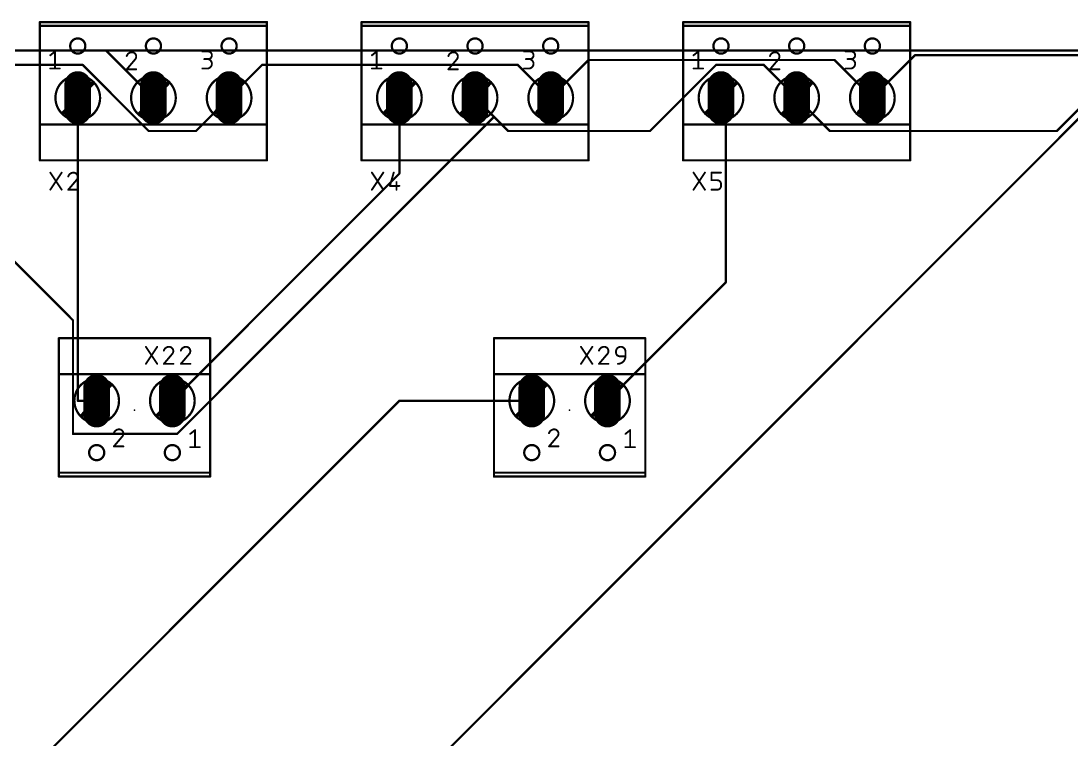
# Model space of a CAD drawing. Extents: x 12 to 245, y 1 to 99.
# Drawn here: x 61 to 131.4, y 50.3 to 98.5 of the extents above; entities that cross this region are included whole.
import ezdxf

# ---------------------------------------------------------------- set-up
doc = ezdxf.new("R2010")
doc.units = 0
for name, color, linetype in [('1', 12, 'CONTINUOUS'), ('17', 110, 'CONTINUOUS'), ('21', 253, 'CONTINUOUS'), ('23', 53, 'CONTINUOUS'), ('25', 253, 'CONTINUOUS'), ('51', 253, 'CONTINUOUS')]:
    doc.layers.add(name, color=color, linetype=linetype)

# ---------------------------------------------------------------- blocks, each defined once
blk = doc.blocks.new('LONGP100')
at = {"const_width": 1}
blk.add_lwpolyline([(-0.5, 0), (0.5, 0)], dxfattribs=at)
at = {"const_width": 0.5}
for points in [[(-0.5, 0.25, 1), (-0.5, -0.25)], [(0.5, -0.25, 1), (0.5, 0.25)]]:
    blk.add_lwpolyline(points, format="xyb", dxfattribs=at)

msp = doc.modelspace()

# ---------------------------------------------------------------- linework, layer by layer
at = {"layer": '1', "const_width": 0.1524}
for points in [[(21.59, 96.52), (66.675, 96.52)], [(66.675, 96.52), (69.85, 93.345)], [(66.675, 96.52), (218.44, 96.52)], [(96.52, 93.345), (99.06, 95.885)], [(99.06, 95.885), (115.57, 95.885)], [(115.57, 95.885), (118.11, 93.345)], [(118.11, 93.345), (120.9675, 96.2025)], [(120.9675, 96.2025), (171.1325, 96.2025)], [(65.0875, 95.5675), (56.8325, 95.5675)], [(69.5325, 91.1225), (65.0875, 95.5675)], [(74.93, 93.345), (77.1525, 95.5675)], [(77.1525, 95.5675), (94.2975, 95.5675)], [(94.2975, 95.5675), (96.52, 93.345)], [(107.6325, 95.5675), (103.1875, 91.1225)], [(110.8075, 95.5675), (107.6325, 95.5675)], [(113.03, 93.345), (110.8075, 95.5675)], [(134.9375, 95.5675), (130.4925, 91.1225)], [(64.4525, 78.4225), (49.53, 93.345)], [(64.77, 73.025), (64.77, 93.345)], [(133.35, 93.345), (71.12, 31.115)], [(74.93, 93.345), (72.7075, 91.1225)], [(86.36, 93.345), (86.36, 88.265)], [(92.71, 92.075), (91.44, 93.345)], [(107.95, 93.345), (108.2675, 93.345)], [(108.2675, 93.345), (108.2675, 80.9625)], [(115.2525, 91.1225), (113.03, 93.345)], [(92.71, 92.075), (71.4375, 70.8025)], [(93.6625, 91.1225), (92.71, 92.075)], [(72.7075, 91.1225), (69.5325, 91.1225)], [(103.1875, 91.1225), (93.6625, 91.1225)], [(130.4925, 91.1225), (115.2525, 91.1225)], [(86.36, 88.265), (71.12, 73.025)], [(108.2675, 80.9625), (100.33, 73.025)], [(64.4525, 70.8025), (64.4525, 78.4225)], [(86.36, 73.025), (22.86, 9.525)], [(66.04, 73.025), (64.77, 73.025)], [(95.25, 73.025), (86.36, 73.025)], [(71.4375, 70.8025), (64.4525, 70.8025)]]:
    msp.add_lwpolyline(points, dxfattribs=at)
at = {"layer": '1', "const_width": 0.0762}
for points in [[(66.675, 96.5581, 1), (66.675, 96.4819)], [(66.7019, 96.5469, 1), (66.6481, 96.4931)], [(66.675, 96.4819, 1), (66.675, 96.5581)], [(99.06, 95.9231, 1), (99.06, 95.8469)], [(99.0869, 95.8581, 1), (99.0331, 95.9119)], [(115.5969, 95.9119, 1), (115.5431, 95.8581)], [(115.57, 95.8469, 1), (115.57, 95.9231)], [(120.9675, 96.2406, 1), (120.9675, 96.1644)], [(120.9944, 96.1756, 1), (120.9406, 96.2294)], [(65.1144, 95.5944, 1), (65.0606, 95.5406)], [(65.0875, 95.5294, 1), (65.0875, 95.6056)], [(77.1525, 95.6056, 1), (77.1525, 95.5294)], [(77.1794, 95.5406, 1), (77.1256, 95.5944)], [(94.3244, 95.5944, 1), (94.2706, 95.5406)], [(94.2975, 95.5294, 1), (94.2975, 95.6056)], [(107.6325, 95.6056, 1), (107.6325, 95.5294)], [(107.6594, 95.5406, 1), (107.6056, 95.5944)], [(110.8344, 95.5944, 1), (110.7806, 95.5406)], [(110.8075, 95.5294, 1), (110.8075, 95.6056)], [(64.8081, 93.345, 1), (64.7319, 93.345)], [(69.8231, 93.3181, 1), (69.8769, 93.3719)], [(74.9031, 93.3719, 1), (74.9569, 93.3181)], [(74.9569, 93.3181, 1), (74.9031, 93.3719)], [(86.3981, 93.345, 1), (86.3219, 93.345)], [(91.4669, 93.3719, 1), (91.4131, 93.3181)], [(96.4931, 93.3719, 1), (96.5469, 93.3181)], [(96.4931, 93.3181, 1), (96.5469, 93.3719)], [(107.95, 93.3831, 1), (107.95, 93.3069)], [(108.3056, 93.345, 1), (108.2294, 93.345)], [(108.2675, 93.3069, 1), (108.2675, 93.3831)], [(113.0569, 93.3719, 1), (113.0031, 93.3181)], [(113.0031, 93.3181, 1), (113.0569, 93.3719)], [(118.0831, 93.3719, 1), (118.1369, 93.3181)], [(118.0831, 93.3181, 1), (118.1369, 93.3719)], [(92.7369, 92.1019, 1), (92.6831, 92.0481)], [(92.7369, 92.0481, 1), (92.6831, 92.1019)], [(92.6831, 92.0481, 1), (92.7369, 92.1019)], [(69.5325, 91.1606, 1), (69.5325, 91.0844)], [(69.5056, 91.0956, 1), (69.5594, 91.1494)], [(72.6806, 91.1494, 1), (72.7344, 91.0956)], [(72.7075, 91.0844, 1), (72.7075, 91.1606)], [(93.6625, 91.1606, 1), (93.6625, 91.0844)], [(93.6356, 91.0956, 1), (93.6894, 91.1494)], [(103.1606, 91.1494, 1), (103.2144, 91.0956)], [(103.1875, 91.0844, 1), (103.1875, 91.1606)], [(115.2525, 91.1606, 1), (115.2525, 91.0844)], [(115.2256, 91.0956, 1), (115.2794, 91.1494)], [(130.4656, 91.1494, 1), (130.5194, 91.0956)], [(130.4925, 91.0844, 1), (130.4925, 91.1606)], [(86.3219, 88.265, 1), (86.3981, 88.265)], [(86.3869, 88.2381, 1), (86.3331, 88.2919)], [(108.2294, 80.9625, 1), (108.3056, 80.9625)], [(108.2944, 80.9356, 1), (108.2406, 80.9894)], [(64.4906, 78.4225, 1), (64.4144, 78.4225)], [(64.4256, 78.3956, 1), (64.4794, 78.4494)], [(64.77, 73.0631, 1), (64.77, 72.9869)], [(64.7319, 73.025, 1), (64.8081, 73.025)], [(66.04, 72.9869, 1), (66.04, 73.0631)], [(71.0931, 73.0519, 1), (71.1469, 72.9981)], [(86.36, 73.0631, 1), (86.36, 72.9869)], [(86.3869, 72.9981, 1), (86.3331, 73.0519)], [(95.25, 72.9869, 1), (95.25, 73.0631)], [(100.3031, 73.0519, 1), (100.3569, 72.9981)], [(64.4525, 70.8406, 1), (64.4525, 70.7644)], [(64.4144, 70.8025, 1), (64.4906, 70.8025)], [(71.4106, 70.8294, 1), (71.4644, 70.7756)], [(71.4375, 70.7644, 1), (71.4375, 70.8406)]]:
    msp.add_lwpolyline(points, format="xyb", dxfattribs=at)
at = {"layer": '21', "const_width": 0.1524}
for points in [[(62.23, 98.171), (62.23, 98.425)], [(62.23, 98.425), (77.47, 98.425)], [(77.47, 98.171), (62.23, 98.171)], [(62.23, 91.567), (62.23, 98.171)], [(77.47, 98.171), (77.47, 98.425)], [(77.47, 98.171), (77.47, 91.567)], [(83.82, 98.171), (83.82, 98.425)], [(83.82, 98.425), (99.06, 98.425)], [(99.06, 98.171), (83.82, 98.171)], [(83.82, 91.567), (83.82, 98.171)], [(99.06, 98.171), (99.06, 98.425)], [(99.06, 98.171), (99.06, 91.567)], [(105.41, 98.171), (105.41, 98.425)], [(105.41, 98.425), (120.65, 98.425)], [(120.65, 98.171), (105.41, 98.171)], [(105.41, 91.567), (105.41, 98.171)], [(120.65, 98.171), (120.65, 98.425)], [(120.65, 98.171), (120.65, 91.567)], [(62.23, 89.154), (62.23, 91.567)], [(62.23, 91.567), (63.881, 91.567)], [(65.659, 91.567), (68.961, 91.567)], [(70.739, 91.567), (74.041, 91.567)], [(75.819, 91.567), (77.47, 91.567)], [(77.47, 91.567), (77.47, 89.154)], [(83.82, 89.154), (83.82, 91.567)], [(83.82, 91.567), (85.471, 91.567)], [(87.249, 91.567), (90.551, 91.567)], [(92.329, 91.567), (95.631, 91.567)], [(97.409, 91.567), (99.06, 91.567)], [(99.06, 91.567), (99.06, 89.154)], [(105.41, 89.154), (105.41, 91.567)], [(105.41, 91.567), (107.061, 91.567)], [(108.839, 91.567), (112.141, 91.567)], [(113.919, 91.567), (117.221, 91.567)], [(118.999, 91.567), (120.65, 91.567)], [(120.65, 91.567), (120.65, 89.154)], [(62.23, 89.154), (77.47, 89.154)], [(83.82, 89.154), (99.06, 89.154)], [(105.41, 89.154), (120.65, 89.154)], [(63.5, 77.216), (63.5, 74.803)], [(63.5, 77.216), (73.66, 77.216)], [(73.66, 74.803), (73.66, 77.216)], [(92.71, 77.216), (92.71, 74.803)], [(92.71, 77.216), (102.87, 77.216)], [(102.87, 74.803), (102.87, 77.216)], [(65.151, 74.803), (63.5, 74.803)], [(63.5, 74.803), (63.5, 68.199)], [(70.231, 74.803), (66.929, 74.803)], [(73.66, 74.803), (72.009, 74.803)], [(73.66, 68.199), (73.66, 74.803)], [(94.361, 74.803), (92.71, 74.803)], [(92.71, 74.803), (92.71, 68.199)], [(99.441, 74.803), (96.139, 74.803)], [(102.87, 74.803), (101.219, 74.803)], [(102.87, 68.199), (102.87, 74.803)], [(73.66, 68.199), (63.5, 68.199)], [(63.5, 68.199), (63.5, 67.945)], [(73.66, 67.945), (63.5, 67.945)], [(73.66, 68.199), (73.66, 67.945)], [(102.87, 68.199), (92.71, 68.199)], [(92.71, 68.199), (92.71, 67.945)], [(102.87, 67.945), (92.71, 67.945)], [(102.87, 68.199), (102.87, 67.945)]]:
    msp.add_lwpolyline(points, dxfattribs=at)
at = {"layer": '21'}
for points, const_width in [([(62.2681, 98.425, 1), (62.1919, 98.425)], 0.0762), ([(62.23, 98.4631, 1), (62.23, 98.3869)], 0.0762), ([(62.23, 98.2091, 1), (62.23, 98.1329)], 0.0762), ([(62.2681, 98.171, 1), (62.1919, 98.171)], 0.0762), ([(62.1919, 98.171, 1), (62.2681, 98.171)], 0.0762), ([(77.5081, 98.425, 1), (77.4319, 98.425)], 0.0762), ([(77.5081, 98.171, 1), (77.4319, 98.171)], 0.0762), ([(77.4319, 98.171, 1), (77.5081, 98.171)], 0.0762), ([(77.47, 98.3869, 1), (77.47, 98.4631)], 0.0762), ([(77.47, 98.1329, 1), (77.47, 98.2091)], 0.0762), ([(83.8581, 98.425, 1), (83.7819, 98.425)], 0.0762), ([(83.82, 98.4631, 1), (83.82, 98.3869)], 0.0762), ([(83.82, 98.2091, 1), (83.82, 98.1329)], 0.0762), ([(83.8581, 98.171, 1), (83.7819, 98.171)], 0.0762), ([(83.7819, 98.171, 1), (83.8581, 98.171)], 0.0762), ([(99.0981, 98.425, 1), (99.0219, 98.425)], 0.0762), ([(99.0981, 98.171, 1), (99.0219, 98.171)], 0.0762), ([(99.0219, 98.171, 1), (99.0981, 98.171)], 0.0762), ([(99.06, 98.3869, 1), (99.06, 98.4631)], 0.0762), ([(99.06, 98.1329, 1), (99.06, 98.2091)], 0.0762), ([(105.4481, 98.425, 1), (105.3719, 98.425)], 0.0762), ([(105.41, 98.4631, 1), (105.41, 98.3869)], 0.0762), ([(105.41, 98.2091, 1), (105.41, 98.1329)], 0.0762), ([(105.4481, 98.171, 1), (105.3719, 98.171)], 0.0762), ([(105.3719, 98.171, 1), (105.4481, 98.171)], 0.0762), ([(120.6881, 98.425, 1), (120.6119, 98.425)], 0.0762), ([(120.6881, 98.171, 1), (120.6119, 98.171)], 0.0762), ([(120.6119, 98.171, 1), (120.6881, 98.171)], 0.0762), ([(120.65, 98.3869, 1), (120.65, 98.4631)], 0.0762), ([(120.65, 98.1329, 1), (120.65, 98.2091)], 0.0762), ([(64.77, 96.3168, 1), (64.77, 97.3328, 1), (64.77, 96.3168)], 0.1524), ([(69.85, 96.3168, 1), (69.85, 97.3328, 1), (69.85, 96.3168)], 0.1524), ([(74.93, 96.3168, 1), (74.93, 97.3328, 1), (74.93, 96.3168)], 0.1524), ([(86.36, 96.3168, 1), (86.36, 97.3328, 1), (86.36, 96.3168)], 0.1524), ([(91.44, 96.3168, 1), (91.44, 97.3328, 1), (91.44, 96.3168)], 0.1524), ([(96.52, 96.3168, 1), (96.52, 97.3328, 1), (96.52, 96.3168)], 0.1524), ([(107.95, 96.3168, 1), (107.95, 97.3328, 1), (107.95, 96.3168)], 0.1524), ([(113.03, 96.3168, 1), (113.03, 97.3328, 1), (113.03, 96.3168)], 0.1524), ([(118.11, 96.3168, 1), (118.11, 97.3328, 1), (118.11, 96.3168)], 0.1524), ([(62.2681, 91.567, 1), (62.1919, 91.567)], 0.0762), ([(62.23, 91.6051, 1), (62.23, 91.5289)], 0.0762), ([(63.881, 91.5289, 1), (63.881, 91.6051)], 0.0762), ([(65.659, 91.6051, 1), (65.659, 91.5289)], 0.0762), ([(68.961, 91.5289, 1), (68.961, 91.6051)], 0.0762), ([(70.739, 91.6051, 1), (70.739, 91.5289)], 0.0762), ([(74.041, 91.5289, 1), (74.041, 91.6051)], 0.0762), ([(75.819, 91.6051, 1), (75.819, 91.5289)], 0.0762), ([(77.5081, 91.567, 1), (77.4319, 91.567)], 0.0762), ([(77.47, 91.5289, 1), (77.47, 91.6051)], 0.0762), ([(83.8581, 91.567, 1), (83.7819, 91.567)], 0.0762), ([(83.82, 91.6051, 1), (83.82, 91.5289)], 0.0762), ([(85.471, 91.5289, 1), (85.471, 91.6051)], 0.0762), ([(87.249, 91.6051, 1), (87.249, 91.5289)], 0.0762), ([(90.551, 91.5289, 1), (90.551, 91.6051)], 0.0762), ([(92.329, 91.6051, 1), (92.329, 91.5289)], 0.0762), ([(95.631, 91.5289, 1), (95.631, 91.6051)], 0.0762), ([(97.409, 91.6051, 1), (97.409, 91.5289)], 0.0762), ([(99.0981, 91.567, 1), (99.0219, 91.567)], 0.0762), ([(99.06, 91.5289, 1), (99.06, 91.6051)], 0.0762), ([(105.4481, 91.567, 1), (105.3719, 91.567)], 0.0762), ([(105.41, 91.6051, 1), (105.41, 91.5289)], 0.0762), ([(107.061, 91.5289, 1), (107.061, 91.6051)], 0.0762), ([(108.839, 91.6051, 1), (108.839, 91.5289)], 0.0762), ([(112.141, 91.5289, 1), (112.141, 91.6051)], 0.0762), ([(113.919, 91.6051, 1), (113.919, 91.5289)], 0.0762), ([(117.221, 91.5289, 1), (117.221, 91.6051)], 0.0762), ([(118.999, 91.6051, 1), (118.999, 91.5289)], 0.0762), ([(120.6881, 91.567, 1), (120.6119, 91.567)], 0.0762), ([(120.65, 91.5289, 1), (120.65, 91.6051)], 0.0762), ([(62.1919, 91.567, 1), (62.2681, 91.567)], 0.0762), ([(77.4319, 91.567, 1), (77.5081, 91.567)], 0.0762), ([(83.7819, 91.567, 1), (83.8581, 91.567)], 0.0762), ([(99.0219, 91.567, 1), (99.0981, 91.567)], 0.0762), ([(105.3719, 91.567, 1), (105.4481, 91.567)], 0.0762), ([(120.6119, 91.567, 1), (120.6881, 91.567)], 0.0762), ([(62.23, 89.1921, 1), (62.23, 89.1159)], 0.0762), ([(62.1919, 89.154, 1), (62.2681, 89.154)], 0.0762), ([(77.4319, 89.154, 1), (77.5081, 89.154)], 0.0762), ([(77.47, 89.1159, 1), (77.47, 89.1921)], 0.0762), ([(83.82, 89.1921, 1), (83.82, 89.1159)], 0.0762), ([(83.7819, 89.154, 1), (83.8581, 89.154)], 0.0762), ([(99.0219, 89.154, 1), (99.0981, 89.154)], 0.0762), ([(99.06, 89.1159, 1), (99.06, 89.1921)], 0.0762), ([(105.41, 89.1921, 1), (105.41, 89.1159)], 0.0762), ([(105.3719, 89.154, 1), (105.4481, 89.154)], 0.0762), ([(120.6119, 89.154, 1), (120.6881, 89.154)], 0.0762), ([(120.65, 89.1159, 1), (120.65, 89.1921)], 0.0762), ([(63.5381, 77.216, 1), (63.4619, 77.216)], 0.0762), ([(63.5, 77.2541, 1), (63.5, 77.1779)], 0.0762), ([(73.6981, 77.216, 1), (73.6219, 77.216)], 0.0762), ([(73.66, 77.1779, 1), (73.66, 77.2541)], 0.0762), ([(92.7481, 77.216, 1), (92.6719, 77.216)], 0.0762), ([(92.71, 77.2541, 1), (92.71, 77.1779)], 0.0762), ([(102.9081, 77.216, 1), (102.8319, 77.216)], 0.0762), ([(102.87, 77.1779, 1), (102.87, 77.2541)], 0.0762), ([(63.5, 74.8411, 1), (63.5, 74.7649)], 0.0762), ([(63.5381, 74.803, 1), (63.4619, 74.803)], 0.0762), ([(63.4619, 74.803, 1), (63.5381, 74.803)], 0.0762), ([(65.151, 74.7649, 1), (65.151, 74.8411)], 0.0762), ([(66.929, 74.8411, 1), (66.929, 74.7649)], 0.0762), ([(70.231, 74.7649, 1), (70.231, 74.8411)], 0.0762), ([(72.009, 74.8411, 1), (72.009, 74.7649)], 0.0762), ([(73.6981, 74.803, 1), (73.6219, 74.803)], 0.0762), ([(73.6219, 74.803, 1), (73.6981, 74.803)], 0.0762), ([(73.66, 74.7649, 1), (73.66, 74.8411)], 0.0762), ([(92.71, 74.8411, 1), (92.71, 74.7649)], 0.0762), ([(92.7481, 74.803, 1), (92.6719, 74.803)], 0.0762), ([(92.6719, 74.803, 1), (92.7481, 74.803)], 0.0762), ([(94.361, 74.7649, 1), (94.361, 74.8411)], 0.0762), ([(96.139, 74.8411, 1), (96.139, 74.7649)], 0.0762), ([(99.441, 74.7649, 1), (99.441, 74.8411)], 0.0762), ([(101.219, 74.8411, 1), (101.219, 74.7649)], 0.0762), ([(102.9081, 74.803, 1), (102.8319, 74.803)], 0.0762), ([(102.8319, 74.803, 1), (102.9081, 74.803)], 0.0762), ([(102.87, 74.7649, 1), (102.87, 74.8411)], 0.0762), ([(66.04, 69.0372, 1), (66.04, 70.0532, 1), (66.04, 69.0372)], 0.1524), ([(71.12, 69.0372, 1), (71.12, 70.0532, 1), (71.12, 69.0372)], 0.1524), ([(95.25, 69.0372, 1), (95.25, 70.0532, 1), (95.25, 69.0372)], 0.1524), ([(100.33, 69.0372, 1), (100.33, 70.0532, 1), (100.33, 69.0372)], 0.1524), ([(63.5, 68.2371, 1), (63.5, 68.1609)], 0.0762), ([(63.5381, 68.199, 1), (63.4619, 68.199)], 0.0762), ([(63.4619, 68.199, 1), (63.5381, 68.199)], 0.0762), ([(63.5, 67.9831, 1), (63.5, 67.9069)], 0.0762), ([(63.4619, 67.945, 1), (63.5381, 67.945)], 0.0762), ([(73.6981, 68.199, 1), (73.6219, 68.199)], 0.0762), ([(73.6219, 68.199, 1), (73.6981, 68.199)], 0.0762), ([(73.6219, 67.945, 1), (73.6981, 67.945)], 0.0762), ([(73.66, 68.1609, 1), (73.66, 68.2371)], 0.0762), ([(73.66, 67.9069, 1), (73.66, 67.9831)], 0.0762), ([(92.71, 68.2371, 1), (92.71, 68.1609)], 0.0762), ([(92.7481, 68.199, 1), (92.6719, 68.199)], 0.0762), ([(92.6719, 68.199, 1), (92.7481, 68.199)], 0.0762), ([(92.71, 67.9831, 1), (92.71, 67.9069)], 0.0762), ([(92.6719, 67.945, 1), (92.7481, 67.945)], 0.0762), ([(102.9081, 68.199, 1), (102.8319, 68.199)], 0.0762), ([(102.8319, 68.199, 1), (102.9081, 68.199)], 0.0762), ([(102.8319, 67.945, 1), (102.9081, 67.945)], 0.0762), ([(102.87, 68.1609, 1), (102.87, 68.2371)], 0.0762), ([(102.87, 67.9069, 1), (102.87, 67.9831)], 0.0762)]:
    msp.add_lwpolyline(points, format="xyb", dxfattribs=dict(at, const_width=const_width))
at = {"layer": '23'}
for p in [(69.85, 93.98), (91.44, 93.98), (113.03, 93.98), (68.58, 72.39), (97.79, 72.39)]:
    msp.add_point(p, dxfattribs=at)
at = {"layer": '25', "const_width": 0.127}
for points in [[(62.9285, 87.1855), (63.6905, 88.3285)], [(62.9285, 88.3285), (63.6905, 87.1855)], [(84.5185, 87.1855), (85.2805, 88.3285)], [(84.5185, 88.3285), (85.2805, 87.1855)], [(85.979, 88.3285), (85.725, 87.4395)], [(106.1085, 87.1855), (106.8705, 88.3285)], [(106.1085, 88.3285), (106.8705, 87.1855)], [(107.315, 87.8205), (107.315, 88.3285)], [(107.315, 88.3285), (107.95, 88.3285)], [(64.6748, 87.8205), (64.135, 87.1855)], [(85.725, 87.4395), (86.36, 87.4395)], [(86.1695, 87.6935), (86.1695, 87.1855)], [(107.696, 87.8205), (107.315, 87.8205)], [(107.95, 87.4395), (107.95, 87.5665)], [(64.135, 87.1855), (64.77, 87.1855)], [(107.315, 87.1855), (107.696, 87.1855)], [(69.342, 75.5015), (70.104, 76.6445)], [(69.342, 76.6445), (70.104, 75.5015)], [(71.0883, 76.1365), (70.5485, 75.5015)], [(72.2313, 76.1365), (71.6915, 75.5015)], [(98.552, 75.5015), (99.314, 76.6445)], [(98.552, 76.6445), (99.314, 75.5015)], [(100.2983, 76.1365), (99.7585, 75.5015)], [(100.9015, 76.2635), (100.9015, 76.327)], [(101.5365, 76.327), (101.5365, 76.0095)], [(70.5485, 75.5015), (71.1835, 75.5015)], [(71.6915, 75.5015), (72.3265, 75.5015)], [(99.7585, 75.5015), (100.3935, 75.5015)], [(101.5365, 76.0095), (101.1555, 76.0095)]]:
    msp.add_lwpolyline(points, dxfattribs=at)
at = {"layer": '25'}
for points, const_width in [([(62.9549, 88.3461, 1), (62.9021, 88.3109)], 0.0635), ([(63.7169, 88.3109, 1), (63.6641, 88.3461)], 0.0635), ([(64.4843, 88.3285, 0.3252), (64.135, 88.0745)], 0.127), ([(64.1048, 88.0843, 1), (64.1652, 88.0647)], 0.0635), ([(64.77, 88.0427, 0.4142), (64.4843, 88.3285)], 0.127), ([(64.4843, 88.3603, 1), (64.4843, 88.2968)], 0.0635), ([(64.4842, 88.2968, 1), (64.4843, 88.3603)], 0.0635), ([(84.5449, 88.3461, 1), (84.4921, 88.3109)], 0.0635), ([(85.3069, 88.3109, 1), (85.2541, 88.3461)], 0.0635), ([(86.0095, 88.3198, 1), (85.9485, 88.3372)], 0.0635), ([(106.1349, 88.3461, 1), (106.0821, 88.3109)], 0.0635), ([(106.8969, 88.3109, 1), (106.8441, 88.3461)], 0.0635), ([(107.3468, 88.3285, 1), (107.2833, 88.3285)], 0.0635), ([(107.315, 88.3603, 1), (107.315, 88.2968)], 0.0635), ([(107.95, 88.2968, 1), (107.95, 88.3603)], 0.0635), ([(64.6748, 87.8205, 0.2053), (64.77, 88.0427)], 0.127), ([(64.6529, 87.8435, 1), (64.6966, 87.7975)], 0.0635), ([(64.6989, 87.7999, 1), (64.6506, 87.8411)], 0.0635), ([(64.8017, 88.0428, 1), (64.7383, 88.0427)], 0.0635), ([(64.7382, 88.0427, 1), (64.8017, 88.0427)], 0.0635), ([(85.725, 87.4713, 1), (85.725, 87.4078)], 0.0635), ([(85.6945, 87.4482, 1), (85.7555, 87.4308)], 0.0635), ([(86.2013, 87.6935, 1), (86.1377, 87.6935)], 0.0635), ([(86.36, 87.4078, 1), (86.36, 87.4713)], 0.0635), ([(107.315, 87.8523, 1), (107.315, 87.7888)], 0.0635), ([(107.2833, 87.8205, 1), (107.3468, 87.8205)], 0.0635), ([(107.696, 87.8523, 1), (107.696, 87.7888)], 0.0635), ([(107.95, 87.5665, 0.4142), (107.696, 87.8205)], 0.127), ([(107.696, 87.1855, 0.4142), (107.95, 87.4395)], 0.127), ([(107.696, 87.7888, 1), (107.696, 87.8523)], 0.0635), ([(107.9818, 87.5665, 1), (107.9183, 87.5665)], 0.0635), ([(107.9183, 87.5665, 1), (107.9818, 87.5665)], 0.0635), ([(107.9818, 87.4395, 1), (107.9183, 87.4395)], 0.0635), ([(107.9183, 87.4395, 1), (107.9818, 87.4395)], 0.0635), ([(62.9021, 87.2031, 1), (62.9549, 87.1679)], 0.0635), ([(63.6641, 87.1679, 1), (63.7169, 87.2031)], 0.0635), ([(64.135, 87.2173, 1), (64.135, 87.1538)], 0.0635), ([(64.1108, 87.2061, 1), (64.1592, 87.1649)], 0.0635), ([(64.77, 87.1538, 1), (64.77, 87.2173)], 0.0635), ([(84.4921, 87.2031, 1), (84.5449, 87.1679)], 0.0635), ([(85.2541, 87.1679, 1), (85.3069, 87.2031)], 0.0635), ([(86.1377, 87.1855, 1), (86.2013, 87.1855)], 0.0635), ([(106.0821, 87.2031, 1), (106.1349, 87.1679)], 0.0635), ([(106.8441, 87.1679, 1), (106.8969, 87.2031)], 0.0635), ([(107.315, 87.2173, 1), (107.315, 87.1538)], 0.0635), ([(107.696, 87.2173, 1), (107.696, 87.1538)], 0.0635), ([(107.696, 87.1538, 1), (107.696, 87.2173)], 0.0635), ([(69.3684, 76.6621, 1), (69.3156, 76.6269)], 0.0635), ([(70.1304, 76.6269, 1), (70.0776, 76.6621)], 0.0635), ([(70.8978, 76.6445, 0.3252), (70.5485, 76.3905)], 0.127), ([(70.5183, 76.4003, 1), (70.5787, 76.3807)], 0.0635), ([(70.8978, 76.6763, 1), (70.8978, 76.6128)], 0.0635), ([(71.1835, 76.3588, 0.4142), (70.8978, 76.6445)], 0.127), ([(70.8977, 76.6128, 1), (70.8978, 76.6763)], 0.0635), ([(71.0883, 76.1365, 0.2053), (71.1835, 76.3588)], 0.127), ([(71.0664, 76.1595, 1), (71.1101, 76.1135)], 0.0635), ([(71.1124, 76.1159, 1), (71.0641, 76.1571)], 0.0635), ([(71.2152, 76.3588, 1), (71.1518, 76.3587)], 0.0635), ([(71.1518, 76.3588, 1), (71.2153, 76.3588)], 0.0635), ([(72.0408, 76.6445, 0.3252), (71.6915, 76.3905)], 0.127), ([(71.6613, 76.4003, 1), (71.7217, 76.3807)], 0.0635), ([(72.0408, 76.6763, 1), (72.0408, 76.6128)], 0.0635), ([(72.3265, 76.3588, 0.4142), (72.0408, 76.6445)], 0.127), ([(72.0407, 76.6128, 1), (72.0408, 76.6763)], 0.0635), ([(72.2313, 76.1365, 0.2053), (72.3265, 76.3588)], 0.127), ([(72.2094, 76.1595, 1), (72.2531, 76.1135)], 0.0635), ([(72.2554, 76.1159, 1), (72.2071, 76.1571)], 0.0635), ([(72.3582, 76.3588, 1), (72.2948, 76.3587)], 0.0635), ([(72.2948, 76.3588, 1), (72.3583, 76.3588)], 0.0635), ([(98.5784, 76.6621, 1), (98.5256, 76.6269)], 0.0635), ([(99.3404, 76.6269, 1), (99.2876, 76.6621)], 0.0635), ([(100.1078, 76.6445, 0.3252), (99.7585, 76.3905)], 0.127), ([(99.7283, 76.4003, 1), (99.7887, 76.3807)], 0.0635), ([(100.1078, 76.6763, 1), (100.1078, 76.6128)], 0.0635), ([(100.3935, 76.3588, 0.4142), (100.1078, 76.6445)], 0.127), ([(100.1077, 76.6128, 1), (100.1078, 76.6763)], 0.0635), ([(100.2983, 76.1365, 0.2053), (100.3935, 76.3588)], 0.127), ([(100.2764, 76.1595, 1), (100.3201, 76.1135)], 0.0635), ([(100.3224, 76.1159, 1), (100.2741, 76.1571)], 0.0635), ([(100.4252, 76.3588, 1), (100.3618, 76.3587)], 0.0635), ([(100.3618, 76.3588, 1), (100.4253, 76.3588)], 0.0635), ([(100.9333, 76.327, 1), (100.8697, 76.327)], 0.0635), ([(100.8697, 76.327, 1), (100.9333, 76.327)], 0.0635), ([(100.9333, 76.2635, 1), (100.8697, 76.2635)], 0.0635), ([(100.8697, 76.2635, 1), (100.9333, 76.2635)], 0.0635), ([(101.5365, 76.327, 1), (100.9015, 76.327)], 0.127), ([(100.9015, 76.2635, 0.4142), (101.1555, 76.0095)], 0.127), ([(101.5683, 76.327, 1), (101.5048, 76.327)], 0.0635), ([(101.5048, 76.327, 1), (101.5683, 76.327)], 0.0635), ([(69.3156, 75.5191, 1), (69.3684, 75.4839)], 0.0635), ([(70.0776, 75.4839, 1), (70.1304, 75.5191)], 0.0635), ([(70.5485, 75.5333, 1), (70.5485, 75.4698)], 0.0635), ([(70.5243, 75.5221, 1), (70.5727, 75.4809)], 0.0635), ([(71.1835, 75.4698, 1), (71.1835, 75.5333)], 0.0635), ([(71.6915, 75.5333, 1), (71.6915, 75.4698)], 0.0635), ([(71.6673, 75.5221, 1), (71.7157, 75.4809)], 0.0635), ([(72.3265, 75.4698, 1), (72.3265, 75.5333)], 0.0635), ([(98.5256, 75.5191, 1), (98.5784, 75.4839)], 0.0635), ([(99.2876, 75.4839, 1), (99.3404, 75.5191)], 0.0635), ([(99.7585, 75.5333, 1), (99.7585, 75.4698)], 0.0635), ([(99.7343, 75.5221, 1), (99.7827, 75.4809)], 0.0635), ([(100.3935, 75.4698, 1), (100.3935, 75.5333)], 0.0635), ([(101.0285, 75.5015, 0.4142), (101.5365, 76.0095)], 0.127), ([(101.0285, 75.5333, 1), (101.0285, 75.4698)], 0.0635), ([(101.1555, 76.0413, 1), (101.1555, 75.9778)], 0.0635), ([(101.1555, 75.9778, 1), (101.1555, 76.0413)], 0.0635), ([(101.5683, 76.0095, 1), (101.5048, 76.0095)], 0.0635), ([(101.5048, 76.0095, 1), (101.5683, 76.0095)], 0.0635), ([(101.5365, 75.9778, 1), (101.5365, 76.0413)], 0.0635)]:
    msp.add_lwpolyline(points, format="xyb", dxfattribs=dict(at, const_width=const_width))
at = {"layer": '51'}
for points, const_width in [([(62.9285, 96.2025), (63.246, 96.4565)], 0.127), ([(63.246, 96.4565), (63.246, 95.3135)], 0.127), ([(68.5991, 95.8977), (68.0593, 95.2627)], 0.127), ([(73.1393, 96.4565), (73.5203, 96.4565)], 0.127), ([(73.5203, 95.9485), (73.2663, 95.9485)], 0.127), ([(84.5185, 96.2025), (84.836, 96.4565)], 0.127), ([(84.836, 96.4565), (84.836, 95.3135)], 0.127), ([(90.1891, 95.8977), (89.6493, 95.2627)], 0.127), ([(94.7293, 96.4565), (95.1103, 96.4565)], 0.127), ([(95.1103, 95.9485), (94.8563, 95.9485)], 0.127), ([(106.1085, 96.2025), (106.426, 96.4565)], 0.127), ([(106.426, 96.4565), (106.426, 95.3135)], 0.127), ([(111.7791, 95.8977), (111.2393, 95.2627)], 0.127), ([(116.3193, 96.4565), (116.7003, 96.4565)], 0.127), ([(116.7003, 95.9485), (116.4463, 95.9485)], 0.127), ([(62.9285, 95.3135), (63.5635, 95.3135)], 0.127), ([(68.0593, 95.2627), (68.6943, 95.2627)], 0.127), ([(73.1393, 95.3135), (73.4568, 95.3135)], 0.127), ([(84.5185, 95.3135), (85.1535, 95.3135)], 0.127), ([(89.6493, 95.2627), (90.2843, 95.2627)], 0.127), ([(94.7293, 95.3135), (95.0468, 95.3135)], 0.127), ([(106.1085, 95.3135), (106.7435, 95.3135)], 0.127), ([(111.2393, 95.2627), (111.8743, 95.2627)], 0.127), ([(116.3193, 95.3135), (116.6368, 95.3135)], 0.127), ([(63.7794, 92.329), (65.786, 94.3356)], 0.254), ([(68.9356, 92.3036), (70.8406, 94.3356)], 0.254), ([(74.0156, 92.3798), (75.819, 94.3356)], 0.254), ([(85.3694, 92.329), (87.376, 94.3356)], 0.254), ([(90.5256, 92.3036), (92.4306, 94.3356)], 0.254), ([(95.6056, 92.3798), (97.409, 94.3356)], 0.254), ([(106.9594, 92.329), (108.966, 94.3356)], 0.254), ([(112.1156, 92.3036), (114.0206, 94.3356)], 0.254), ([(117.1956, 92.3798), (118.999, 94.3356)], 0.254), ([(63.881, 91.567), (65.659, 91.567)], 0.1524), ([(68.961, 91.567), (70.739, 91.567)], 0.1524), ([(74.041, 91.567), (75.819, 91.567)], 0.1524), ([(85.471, 91.567), (87.249, 91.567)], 0.1524), ([(90.551, 91.567), (92.329, 91.567)], 0.1524), ([(95.631, 91.567), (97.409, 91.567)], 0.1524), ([(107.061, 91.567), (108.839, 91.567)], 0.1524), ([(112.141, 91.567), (113.919, 91.567)], 0.1524), ([(117.221, 91.567), (118.999, 91.567)], 0.1524), ([(66.929, 74.803), (65.151, 74.803)], 0.1524), ([(72.009, 74.803), (70.231, 74.803)], 0.1524), ([(96.139, 74.803), (94.361, 74.803)], 0.1524), ([(101.219, 74.803), (99.441, 74.803)], 0.1524), ([(66.9544, 74.0664), (65.0494, 72.0344)], 0.254), ([(72.1106, 74.041), (70.104, 72.0344)], 0.254), ([(96.1644, 74.0664), (94.2594, 72.0344)], 0.254), ([(101.3206, 74.041), (99.314, 72.0344)], 0.254), ([(67.7355, 70.5993), (67.1957, 69.9643)], 0.127), ([(72.3265, 70.8025), (72.644, 71.0565)], 0.127), ([(72.644, 71.0565), (72.644, 69.9135)], 0.127), ([(96.9455, 70.5993), (96.4057, 69.9643)], 0.127), ([(101.5365, 70.8025), (101.854, 71.0565)], 0.127), ([(101.854, 71.0565), (101.854, 69.9135)], 0.127), ([(67.1957, 69.9643), (67.8307, 69.9643)], 0.127), ([(72.3265, 69.9135), (72.9615, 69.9135)], 0.127), ([(96.4057, 69.9643), (97.0407, 69.9643)], 0.127), ([(101.5365, 69.9135), (102.1715, 69.9135)], 0.127)]:
    msp.add_lwpolyline(points, dxfattribs=dict(at, const_width=const_width))
for points, const_width in [([(62.9087, 96.2273, 1), (62.9483, 96.1777)], 0.0635), ([(63.2778, 96.4565, 1), (63.2142, 96.4565)], 0.0635), ([(63.2658, 96.4317, 1), (63.2262, 96.4813)], 0.0635), ([(68.4086, 96.4057, 0.3252), (68.0593, 96.1517)], 0.127), ([(68.0291, 96.1615, 1), (68.0895, 96.1419)], 0.0635), ([(68.4086, 96.4375, 1), (68.4086, 96.374)], 0.0635), ([(68.6943, 96.12, 0.4142), (68.4086, 96.4057)], 0.127), ([(68.4085, 96.374, 1), (68.4086, 96.4375)], 0.0635), ([(68.5991, 95.8977, 0.2053), (68.6943, 96.12)], 0.127), ([(68.5772, 95.9207, 1), (68.6209, 95.8747)], 0.0635), ([(68.6232, 95.8771, 1), (68.5749, 95.9183)], 0.0635), ([(68.6625, 96.12, 1), (68.7261, 96.12)], 0.0635), ([(68.726, 96.12, 1), (68.6626, 96.1199)], 0.0635), ([(73.1393, 96.4883, 1), (73.1393, 96.4248)], 0.0635), ([(73.2663, 95.9803, 1), (73.2663, 95.9168)], 0.0635), ([(73.4568, 95.9803, 1), (73.4568, 95.9168)], 0.0635), ([(73.4568, 95.3135, 1), (73.4568, 95.9485)], 0.127), ([(73.5203, 95.9485, 1), (73.5203, 96.4565)], 0.127), ([(73.5203, 96.4883, 1), (73.5203, 96.4248)], 0.0635), ([(73.5203, 95.9803, 1), (73.5203, 95.9168)], 0.0635), ([(73.5203, 96.4248, 1), (73.5203, 96.4883)], 0.0635), ([(73.5203, 95.9168, 1), (73.5203, 95.9803)], 0.0635), ([(84.4987, 96.2273, 1), (84.5383, 96.1777)], 0.0635), ([(84.8678, 96.4565, 1), (84.8042, 96.4565)], 0.0635), ([(84.8558, 96.4317, 1), (84.8162, 96.4813)], 0.0635), ([(89.9986, 96.4057, 0.3252), (89.6493, 96.1517)], 0.127), ([(89.6191, 96.1615, 1), (89.6795, 96.1419)], 0.0635), ([(89.9986, 96.4375, 1), (89.9986, 96.374)], 0.0635), ([(90.2843, 96.12, 0.4142), (89.9986, 96.4057)], 0.127), ([(89.9985, 96.374, 1), (89.9986, 96.4375)], 0.0635), ([(90.1891, 95.8977, 0.2053), (90.2843, 96.12)], 0.127), ([(90.1672, 95.9207, 1), (90.2109, 95.8747)], 0.0635), ([(90.2132, 95.8771, 1), (90.1649, 95.9183)], 0.0635), ([(90.2525, 96.12, 1), (90.3161, 96.12)], 0.0635), ([(90.316, 96.12, 1), (90.2526, 96.1199)], 0.0635), ([(94.7293, 96.4883, 1), (94.7293, 96.4248)], 0.0635), ([(94.8563, 95.9803, 1), (94.8563, 95.9168)], 0.0635), ([(95.0468, 95.9803, 1), (95.0468, 95.9168)], 0.0635), ([(95.0468, 95.3135, 1), (95.0468, 95.9485)], 0.127), ([(95.1103, 95.9485, 1), (95.1103, 96.4565)], 0.127), ([(95.1103, 96.4883, 1), (95.1103, 96.4248)], 0.0635), ([(95.1103, 95.9803, 1), (95.1103, 95.9168)], 0.0635), ([(95.1103, 96.4248, 1), (95.1103, 96.4883)], 0.0635), ([(95.1103, 95.9168, 1), (95.1103, 95.9803)], 0.0635), ([(106.0887, 96.2273, 1), (106.1283, 96.1777)], 0.0635), ([(106.4578, 96.4565, 1), (106.3942, 96.4565)], 0.0635), ([(106.4458, 96.4317, 1), (106.4062, 96.4813)], 0.0635), ([(111.5886, 96.4057, 0.3252), (111.2393, 96.1517)], 0.127), ([(111.2091, 96.1615, 1), (111.2695, 96.1419)], 0.0635), ([(111.5886, 96.4375, 1), (111.5886, 96.374)], 0.0635), ([(111.8743, 96.12, 0.4142), (111.5886, 96.4057)], 0.127), ([(111.5885, 96.374, 1), (111.5886, 96.4375)], 0.0635), ([(111.7791, 95.8977, 0.2053), (111.8743, 96.12)], 0.127), ([(111.7572, 95.9207, 1), (111.8009, 95.8747)], 0.0635), ([(111.8032, 95.8771, 1), (111.7549, 95.9183)], 0.0635), ([(111.906, 96.12, 1), (111.8426, 96.1199)], 0.0635), ([(111.8426, 96.12, 1), (111.9061, 96.12)], 0.0635), ([(116.3193, 96.4883, 1), (116.3193, 96.4248)], 0.0635), ([(116.4463, 95.9803, 1), (116.4463, 95.9168)], 0.0635), ([(116.6368, 95.9803, 1), (116.6368, 95.9168)], 0.0635), ([(116.6368, 95.3135, 1), (116.6368, 95.9485)], 0.127), ([(116.7003, 95.9485, 1), (116.7003, 96.4565)], 0.127), ([(116.7003, 96.4883, 1), (116.7003, 96.4248)], 0.0635), ([(116.7003, 95.9803, 1), (116.7003, 95.9168)], 0.0635), ([(116.7003, 96.4248, 1), (116.7003, 96.4883)], 0.0635), ([(116.7003, 95.9168, 1), (116.7003, 95.9803)], 0.0635), ([(62.9285, 95.3453, 1), (62.9285, 95.2818)], 0.0635), ([(63.2142, 95.3135, 1), (63.2778, 95.3135)], 0.0635), ([(63.5635, 95.2818, 1), (63.5635, 95.3453)], 0.0635), ([(68.0593, 95.2945, 1), (68.0593, 95.231)], 0.0635), ([(68.0351, 95.2833, 1), (68.0835, 95.2421)], 0.0635), ([(68.6943, 95.231, 1), (68.6943, 95.2945)], 0.0635), ([(73.1393, 95.3453, 1), (73.1393, 95.2818)], 0.0635), ([(73.4568, 95.3453, 1), (73.4568, 95.2818)], 0.0635), ([(73.4568, 95.2818, 1), (73.4568, 95.3453)], 0.0635), ([(84.5185, 95.3453, 1), (84.5185, 95.2818)], 0.0635), ([(84.8042, 95.3135, 1), (84.8678, 95.3135)], 0.0635), ([(85.1535, 95.2818, 1), (85.1535, 95.3453)], 0.0635), ([(89.6493, 95.2945, 1), (89.6493, 95.231)], 0.0635), ([(89.6251, 95.2833, 1), (89.6735, 95.2421)], 0.0635), ([(90.2843, 95.231, 1), (90.2843, 95.2945)], 0.0635), ([(94.7293, 95.3453, 1), (94.7293, 95.2818)], 0.0635), ([(95.0468, 95.3453, 1), (95.0468, 95.2818)], 0.0635), ([(95.0468, 95.2818, 1), (95.0468, 95.3453)], 0.0635), ([(106.1085, 95.3453, 1), (106.1085, 95.2818)], 0.0635), ([(106.3942, 95.3135, 1), (106.4578, 95.3135)], 0.0635), ([(106.7435, 95.2818, 1), (106.7435, 95.3453)], 0.0635), ([(111.2393, 95.2945, 1), (111.2393, 95.231)], 0.0635), ([(111.2151, 95.2833, 1), (111.2635, 95.2421)], 0.0635), ([(111.8743, 95.231, 1), (111.8743, 95.2945)], 0.0635), ([(116.3193, 95.3453, 1), (116.3193, 95.2818)], 0.0635), ([(116.6368, 95.3453, 1), (116.6368, 95.2818)], 0.0635), ([(116.6368, 95.2818, 1), (116.6368, 95.3453)], 0.0635), ([(64.77, 91.8464, 1), (64.77, 94.8436, 1), (64.77, 91.8464)], 0.1524), ([(65.8309, 94.2907, 1), (65.7411, 94.3805)], 0.127), ([(69.85, 91.8464, 1), (69.85, 94.8436, 1), (69.85, 91.8464)], 0.1524), ([(70.8869, 94.2922, 1), (70.7943, 94.379)], 0.127), ([(74.93, 91.8464, 1), (74.93, 94.8436, 1), (74.93, 91.8464)], 0.1524), ([(75.8657, 94.2926, 1), (75.7723, 94.3786)], 0.127), ([(86.36, 91.8464, 1), (86.36, 94.8436, 1), (86.36, 91.8464)], 0.1524), ([(87.4209, 94.2907, 1), (87.3311, 94.3805)], 0.127), ([(91.44, 91.8464, 1), (91.44, 94.8436, 1), (91.44, 91.8464)], 0.1524), ([(92.4769, 94.2922, 1), (92.3843, 94.379)], 0.127), ([(96.52, 91.8464, 1), (96.52, 94.8436, 1), (96.52, 91.8464)], 0.1524), ([(97.4557, 94.2926, 1), (97.3623, 94.3786)], 0.127), ([(107.95, 91.8464, 1), (107.95, 94.8436, 1), (107.95, 91.8464)], 0.1524), ([(109.0109, 94.2907, 1), (108.9211, 94.3805)], 0.127), ([(113.03, 91.8464, 1), (113.03, 94.8436, 1), (113.03, 91.8464)], 0.1524), ([(114.0669, 94.2922, 1), (113.9743, 94.379)], 0.127), ([(118.11, 91.8464, 1), (118.11, 94.8436, 1), (118.11, 91.8464)], 0.1524), ([(119.0457, 94.2926, 1), (118.9523, 94.3786)], 0.127), ([(63.7345, 92.3739, 1), (63.8243, 92.2841)], 0.127), ([(68.8893, 92.347, 1), (68.9819, 92.2602)], 0.127), ([(73.9689, 92.4228, 1), (74.0623, 92.3368)], 0.127), ([(85.3245, 92.3739, 1), (85.4143, 92.2841)], 0.127), ([(90.4793, 92.347, 1), (90.5719, 92.2602)], 0.127), ([(95.5589, 92.4228, 1), (95.6523, 92.3368)], 0.127), ([(106.9145, 92.3739, 1), (107.0043, 92.2841)], 0.127), ([(112.0693, 92.347, 1), (112.1619, 92.2602)], 0.127), ([(117.1489, 92.4228, 1), (117.2423, 92.3368)], 0.127), ([(63.881, 91.6051, 1), (63.881, 91.5289)], 0.0762), ([(65.659, 91.5289, 1), (65.659, 91.6051)], 0.0762), ([(68.961, 91.6051, 1), (68.961, 91.5289)], 0.0762), ([(70.739, 91.5289, 1), (70.739, 91.6051)], 0.0762), ([(74.041, 91.6051, 1), (74.041, 91.5289)], 0.0762), ([(75.819, 91.5289, 1), (75.819, 91.6051)], 0.0762), ([(85.471, 91.6051, 1), (85.471, 91.5289)], 0.0762), ([(87.249, 91.5289, 1), (87.249, 91.6051)], 0.0762), ([(90.551, 91.6051, 1), (90.551, 91.5289)], 0.0762), ([(92.329, 91.5289, 1), (92.329, 91.6051)], 0.0762), ([(95.631, 91.6051, 1), (95.631, 91.5289)], 0.0762), ([(97.409, 91.5289, 1), (97.409, 91.6051)], 0.0762), ([(107.061, 91.6051, 1), (107.061, 91.5289)], 0.0762), ([(108.839, 91.5289, 1), (108.839, 91.6051)], 0.0762), ([(112.141, 91.6051, 1), (112.141, 91.5289)], 0.0762), ([(113.919, 91.5289, 1), (113.919, 91.6051)], 0.0762), ([(117.221, 91.6051, 1), (117.221, 91.5289)], 0.0762), ([(118.999, 91.5289, 1), (118.999, 91.6051)], 0.0762), ([(65.151, 74.8411, 1), (65.151, 74.7649)], 0.0762), ([(66.929, 74.7649, 1), (66.929, 74.8411)], 0.0762), ([(70.231, 74.8411, 1), (70.231, 74.7649)], 0.0762), ([(72.009, 74.7649, 1), (72.009, 74.8411)], 0.0762), ([(94.361, 74.8411, 1), (94.361, 74.7649)], 0.0762), ([(96.139, 74.7649, 1), (96.139, 74.8411)], 0.0762), ([(99.441, 74.8411, 1), (99.441, 74.7649)], 0.0762), ([(101.219, 74.7649, 1), (101.219, 74.8411)], 0.0762), ([(66.04, 71.5264, 1), (66.04, 74.5236, 1), (66.04, 71.5264)], 0.1524), ([(67.0007, 74.023, 1), (66.9081, 74.1098)], 0.127), ([(71.12, 71.5264, 1), (71.12, 74.5236, 1), (71.12, 71.5264)], 0.1524), ([(72.1555, 73.9961, 1), (72.0657, 74.0859)], 0.127), ([(95.25, 71.5264, 1), (95.25, 74.5236, 1), (95.25, 71.5264)], 0.1524), ([(96.2107, 74.023, 1), (96.1181, 74.1098)], 0.127), ([(100.33, 71.5264, 1), (100.33, 74.5236, 1), (100.33, 71.5264)], 0.1524), ([(101.3655, 73.9961, 1), (101.2757, 74.0859)], 0.127), ([(65.0031, 72.0778, 1), (65.0957, 71.991)], 0.127), ([(70.0591, 72.0793, 1), (70.1489, 71.9895)], 0.127), ([(94.2131, 72.0778, 1), (94.3057, 71.991)], 0.127), ([(99.2691, 72.0793, 1), (99.3589, 71.9895)], 0.127), ([(67.545, 71.1073, 0.3252), (67.1957, 70.8533)], 0.127), ([(67.1655, 70.8631, 1), (67.2259, 70.8435)], 0.0635), ([(67.545, 71.1391, 1), (67.545, 71.0756)], 0.0635), ([(67.8307, 70.8216, 0.4142), (67.545, 71.1073)], 0.127), ([(67.5449, 71.0756, 1), (67.545, 71.1391)], 0.0635), ([(67.7355, 70.5993, 0.2053), (67.8307, 70.8216)], 0.127), ([(67.7136, 70.6223, 1), (67.7573, 70.5763)], 0.0635), ([(67.7596, 70.5787, 1), (67.7113, 70.6199)], 0.0635), ([(67.8624, 70.8216, 1), (67.799, 70.8215)], 0.0635), ([(67.799, 70.8216, 1), (67.8625, 70.8216)], 0.0635), ([(72.3067, 70.8273, 1), (72.3463, 70.7777)], 0.0635), ([(72.6758, 71.0565, 1), (72.6123, 71.0565)], 0.0635), ([(72.6638, 71.0317, 1), (72.6242, 71.0813)], 0.0635), ([(96.755, 71.1073, 0.3252), (96.4057, 70.8533)], 0.127), ([(96.3755, 70.8631, 1), (96.4359, 70.8435)], 0.0635), ([(96.755, 71.1391, 1), (96.755, 71.0756)], 0.0635), ([(97.0407, 70.8216, 0.4142), (96.755, 71.1073)], 0.127), ([(96.7549, 71.0756, 1), (96.755, 71.1391)], 0.0635), ([(96.9455, 70.5993, 0.2053), (97.0407, 70.8216)], 0.127), ([(96.9236, 70.6223, 1), (96.9673, 70.5763)], 0.0635), ([(96.9696, 70.5787, 1), (96.9213, 70.6199)], 0.0635), ([(97.0089, 70.8216, 1), (97.0725, 70.8216)], 0.0635), ([(97.0724, 70.8216, 1), (97.009, 70.8215)], 0.0635), ([(101.5167, 70.8273, 1), (101.5563, 70.7777)], 0.0635), ([(101.8858, 71.0565, 1), (101.8222, 71.0565)], 0.0635), ([(101.8738, 71.0317, 1), (101.8342, 71.0813)], 0.0635), ([(67.1957, 69.9961, 1), (67.1957, 69.9326)], 0.0635), ([(67.1715, 69.9849, 1), (67.2199, 69.9437)], 0.0635), ([(67.8307, 69.9326, 1), (67.8307, 69.9961)], 0.0635), ([(72.3265, 69.9453, 1), (72.3265, 69.8817)], 0.0635), ([(72.6123, 69.9135, 1), (72.6758, 69.9135)], 0.0635), ([(72.9615, 69.8817, 1), (72.9615, 69.9453)], 0.0635), ([(96.4057, 69.9961, 1), (96.4057, 69.9326)], 0.0635), ([(96.3815, 69.9849, 1), (96.4299, 69.9437)], 0.0635), ([(97.0407, 69.9326, 1), (97.0407, 69.9961)], 0.0635), ([(101.5365, 69.9453, 1), (101.5365, 69.8817)], 0.0635), ([(101.8222, 69.9135, 1), (101.8858, 69.9135)], 0.0635), ([(102.1715, 69.8817, 1), (102.1715, 69.9453)], 0.0635)]:
    msp.add_lwpolyline(points, format="xyb", dxfattribs=dict(at, const_width=const_width))

# ---------------------------------------------------------------- block references
at = {"layer": '17', "xscale": 1.7907, "yscale": 1.7907}
for p, rotation in [((64.77, 93.345), 90), ((64.77, 93.345), 90), ((69.85, 93.345), 90), ((69.85, 93.345), 90), ((74.93, 93.345), 90), ((74.93, 93.345), 90), ((86.36, 93.345), 90), ((86.36, 93.345), 90), ((91.44, 93.345), 90), ((91.44, 93.345), 90), ((96.52, 93.345), 90), ((96.52, 93.345), 90), ((107.95, 93.345), 90), ((107.95, 93.345), 90), ((113.03, 93.345), 90), ((113.03, 93.345), 90), ((118.11, 93.345), 90), ((118.11, 93.345), 90), ((66.04, 73.025), 270), ((66.04, 73.025), 270), ((71.12, 73.025), 270), ((71.12, 73.025), 270), ((95.25, 73.025), 270), ((95.25, 73.025), 270), ((100.33, 73.025), 270), ((100.33, 73.025), 270)]:
    msp.add_blockref('LONGP100', p, dxfattribs=dict(at, rotation=rotation))

doc.saveas('drawing.dxf')
